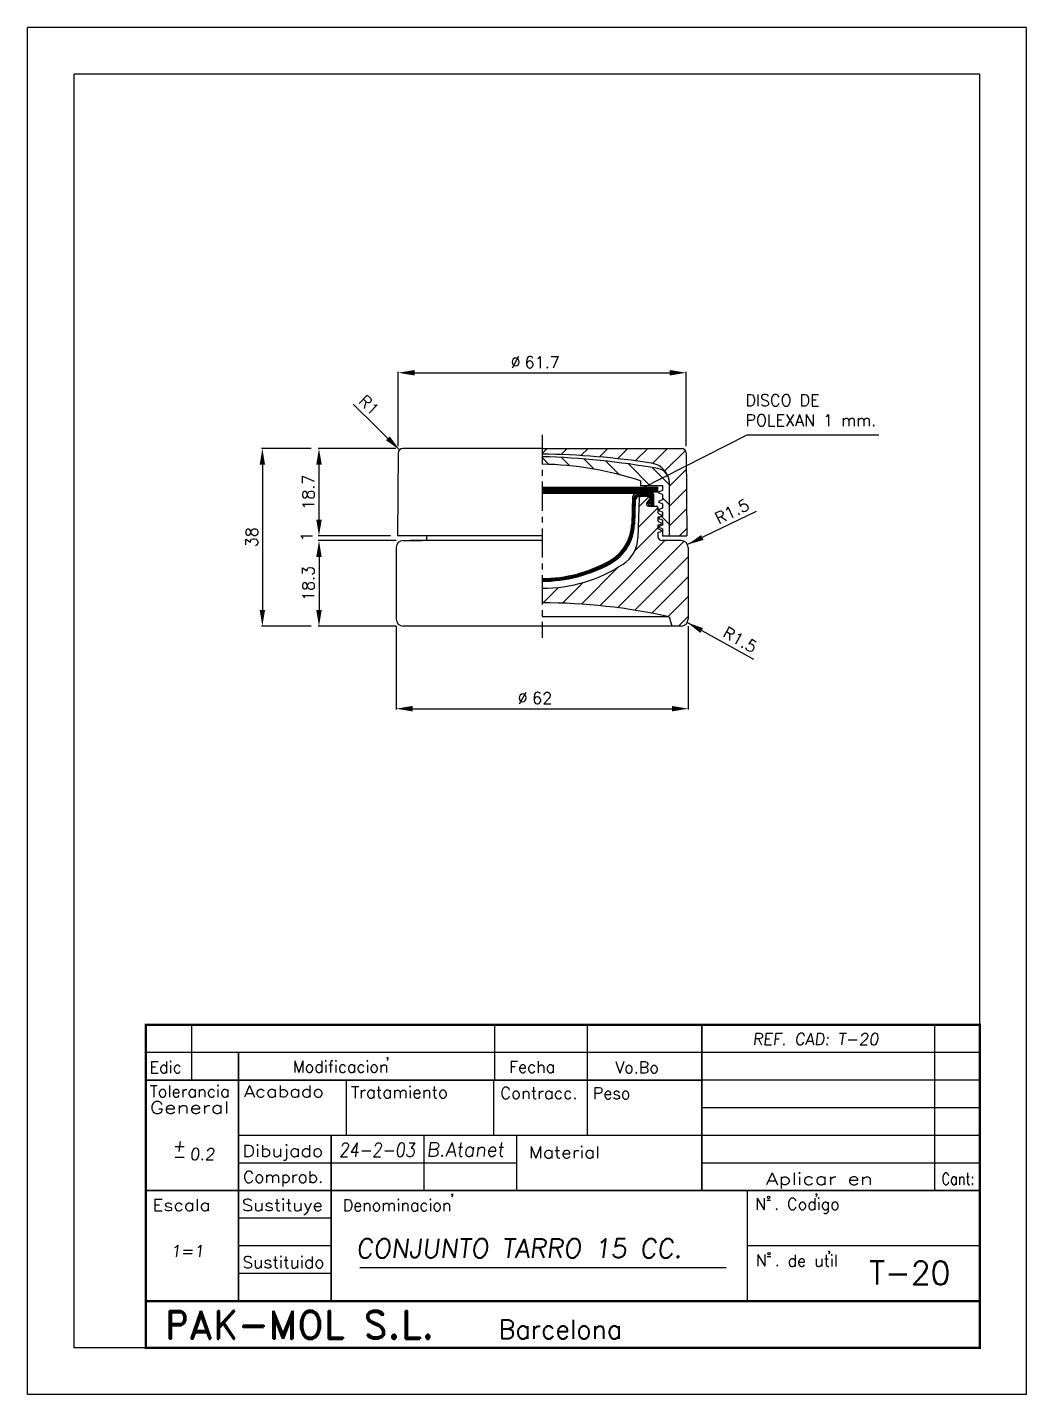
# Model space of a CAD drawing. Extents: x 59 to 1419, y 215 to 817.
# Drawn here: x 58.9 to 272.4, y 215.2 to 507.4 of the extents above; entities that cross this region are included whole.
import ezdxf
from ezdxf.enums import TextEntityAlignment as Align

# ---------------------------------------------------------------- set-up
doc = ezdxf.new("R2010")
doc.units = 0
doc.header["$LTSCALE"] = 5
doc.header["$MEASUREMENT"] = 0
doc.linetypes.add('CENTRO', pattern=[2, 1.25, -0.25, 0.25, -0.25])
doc.linetypes.add('CONTINUA', pattern=[0])
doc.layers.get('0').update_dxf_attribs({"linetype": 'CONTINUA'})
doc.layers.get('DEFPOINTS').update_dxf_attribs({"linetype": 'CONTINUA'})
doc.layers.add('2', color=1, linetype='CONTINUA')
doc.layers.add('COTAS', color=7, linetype='CONTINUA')
doc.styles.add('25', font='simplex', dxfattribs={"height": 2.5})
doc.styles.add('4', font='ROMANS', dxfattribs={"oblique": 7, "height": 4})
doc.styles.add('ROMAND', font='romand', dxfattribs={"height": 4})
doc.styles.add('ROMANS', font='romans', dxfattribs={"oblique": 7, "height": 2.5})
doc.dimstyles.get("Standard").update_dxf_attribs({"dimtxt": 0.18, "dimasz": 0.18, "dimexe": 0.18, "dimexo": 0.0625, "dimgap": 0.09, "dimtad": 0, "dimtih": 1, "dimtoh": 1, "dimdec": 4, "dimzin": 0, "dimtxsty": 'STANDARD', "dimcen": 0.09, "dimazin": 3, "dimtfac": 1, "dimtdec": 4, "dimtofl": 0, "dimtmove": 0, "dimatfit": 3, "dimtolj": 1, "dimtzin": 0})

# ---------------------------------------------------------------- blocks, each defined once
blk = doc.blocks.new('*D0')
at = {"color": 0, "linetype": 'BYBLOCK'}
blk.add_line((125.36, 423.71), (135.26, 413.96), dxfattribs=at)
blk.add_solid([(133.17, 416.83), (132.36, 416), (135.26, 413.96)], dxfattribs=at)
at = {"layer": 'DEFPOINTS', "color": 0, "linetype": 'BYBLOCK'}
for p in [(135.26, 413.96), (135.97, 413.26)]:
    blk.add_point(p, dxfattribs=at)
at = {"color": 0, "linetype": 'BYBLOCK', "insert": (128.75, 423.52), "char_height": 2.5, "attachment_point": 5, "rotation": 315.4519, "style": '25'}
blk.add_mtext('\\A1;R1', dxfattribs=at)
blk = doc.blocks.new('*D1')
at = {"color": 0, "linetype": 'BYBLOCK'}
blk.add_line((211.44, 400.76), (196.79, 393.71), dxfattribs=at)
blk.add_solid([(199.69, 395.75), (200.19, 394.7), (196.79, 393.71)], dxfattribs=at)
at = {"layer": 'DEFPOINTS', "color": 0, "linetype": 'BYBLOCK'}
for p in [(195.44, 393.06), (196.79, 393.71)]:
    blk.add_point(p, dxfattribs=at)
at = {"color": 0, "linetype": 'BYBLOCK', "insert": (206.3, 400.78), "char_height": 2.5, "attachment_point": 5, "rotation": 25.6749, "style": '25'}
blk.add_mtext('\\A1;R1.5', dxfattribs=at)
blk = doc.blocks.new('*D2')
at = {"color": 0, "linetype": 'BYBLOCK'}
for p, q in [((134.47, 414.26), (117.85, 414.26)), ((118.05, 410.76), (118.05, 399.06)), ((133.32, 395.56), (117.85, 395.56))]:
    blk.add_line(p, q, dxfattribs=at)
for points in [[(117.47, 410.76), (118.64, 410.76), (118.05, 414.26)], [(117.47, 399.06), (118.64, 399.06), (118.05, 395.56)]]:
    blk.add_solid(points, dxfattribs=at)
at = {"layer": 'DEFPOINTS', "color": 0, "linetype": 'BYBLOCK'}
for p in [(135.97, 414.26), (118.05, 395.56), (134.82, 395.56)]:
    blk.add_point(p, dxfattribs=at)
at = {"color": 0, "linetype": 'BYBLOCK', "insert": (115.8, 404.91), "char_height": 2.5, "attachment_point": 5, "rotation": 90, "style": '25'}
blk.add_mtext('\\A1;18.7', dxfattribs=at)
blk = doc.blocks.new('*D3')
at = {"color": 0, "linetype": 'BYBLOCK'}
for p, q in [((138.12, 417.92), (138.12, 433.78)), ((141.62, 433.58), (196.15, 433.58)), ((199.65, 417.92), (199.65, 433.78))]:
    blk.add_line(p, q, dxfattribs=at)
for points in [[(141.62, 434.16), (141.62, 432.99), (138.12, 433.58)], [(196.15, 434.16), (196.15, 432.99), (199.65, 433.58)]]:
    blk.add_solid(points, dxfattribs=at)
at = {"layer": 'DEFPOINTS', "color": 0, "linetype": 'BYBLOCK'}
for p in [(199.65, 433.58), (138.12, 416.42), (199.65, 416.42)]:
    blk.add_point(p, dxfattribs=at)
at = {"color": 0, "linetype": 'BYBLOCK', "insert": (168.89, 435.83), "char_height": 2.5, "attachment_point": 5, "style": '25'}
blk.add_mtext('\\A1;61.7', dxfattribs=at)
blk = doc.blocks.new('*D4')
at = {"color": 0, "linetype": 'BYBLOCK'}
blk.add_line((214.13, 372.31), (199.9, 380.18), dxfattribs=at)
blk.add_solid([(203.24, 379), (202.68, 377.98), (199.9, 380.18)], dxfattribs=at)
at = {"layer": 'DEFPOINTS', "color": 0, "linetype": 'BYBLOCK'}
for p in [(198.59, 380.91), (199.9, 380.18)]:
    blk.add_point(p, dxfattribs=at)
at = {"color": 0, "linetype": 'BYBLOCK', "insert": (211.16, 376.52), "char_height": 2.5, "attachment_point": 5, "rotation": 331.0218, "style": '25'}
blk.add_mtext('\\A1;R1.5', dxfattribs=at)
blk = doc.blocks.new('*D5')
at = {"color": 0, "linetype": 'BYBLOCK'}
for p, q in [((137.69, 397.71), (121.01, 397.71)), ((121.21, 394.21), (121.21, 382.91)), ((137.69, 379.41), (121.01, 379.41))]:
    blk.add_line(p, q, dxfattribs=at)
for points in [[(120.62, 394.21), (121.79, 394.21), (121.21, 397.71)], [(120.62, 382.91), (121.79, 382.91), (121.21, 379.41)]]:
    blk.add_solid(points, dxfattribs=at)
at = {"layer": 'DEFPOINTS', "color": 0, "linetype": 'BYBLOCK'}
for p in [(139.19, 397.71), (121.21, 379.41), (139.19, 379.41)]:
    blk.add_point(p, dxfattribs=at)
at = {"color": 0, "linetype": 'BYBLOCK', "insert": (118.96, 388.56), "char_height": 2.5, "attachment_point": 5, "rotation": 90, "style": '25'}
blk.add_mtext('\\A1;18.3', dxfattribs=at)
blk = doc.blocks.new('*D6')
at = {"color": 0, "linetype": 'BYBLOCK'}
for p, q in [((119.51, 417.41), (108.91, 417.41)), ((109.11, 413.91), (109.11, 382.91)), ((119.51, 379.41), (108.91, 379.41))]:
    blk.add_line(p, q, dxfattribs=at)
for points in [[(108.53, 413.91), (109.69, 413.91), (109.11, 417.41)], [(108.53, 382.91), (109.69, 382.91), (109.11, 379.41)]]:
    blk.add_solid(points, dxfattribs=at)
at = {"layer": 'DEFPOINTS', "color": 0, "linetype": 'BYBLOCK'}
for p in [(121.01, 417.41), (109.11, 379.41), (121.01, 379.41)]:
    blk.add_point(p, dxfattribs=at)
at = {"color": 0, "linetype": 'BYBLOCK', "insert": (106.86, 398.41), "char_height": 2.5, "attachment_point": 5, "rotation": 90, "style": '25'}
blk.add_mtext('\\A1;38', dxfattribs=at)
blk = doc.blocks.new('*D7')
at = {"color": 0, "linetype": 'BYBLOCK'}
for p, q in [((137.69, 379.41), (137.69, 361.59)), ((200.09, 379.41), (200.09, 361.59)), ((141.19, 361.79), (196.59, 361.79))]:
    blk.add_line(p, q, dxfattribs=at)
for points in [[(141.19, 362.37), (141.19, 361.2), (137.69, 361.79)], [(196.59, 362.37), (196.59, 361.2), (200.09, 361.79)]]:
    blk.add_solid(points, dxfattribs=at)
at = {"layer": 'DEFPOINTS', "color": 0, "linetype": 'BYBLOCK'}
for p in [(137.69, 380.91), (200.09, 380.91), (200.09, 361.79)]:
    blk.add_point(p, dxfattribs=at)
at = {"color": 0, "linetype": 'BYBLOCK', "insert": (168.89, 364.04), "char_height": 2.5, "attachment_point": 5, "style": '25'}
blk.add_mtext('\\A1;62', dxfattribs=at)

msp = doc.modelspace()

# ---------------------------------------------------------------- linework, layer by layer
for p, q in [((58.8982, 215.1938), (58.8982, 507.3893)), ((272.3939, 507.3893), (58.8982, 507.3893)), ((272.3939, 215.1938), (272.3939, 507.3893)), ((262.3939, 497.3893), (68.8982, 497.3893)), ((68.8982, 225.1938), (68.8982, 497.3893)), ((262.3939, 225.1938), (262.3939, 497.3893)), ((212.6853, 420.3437), (240.8178, 420.3437)), ((129.9321, 242.3342), (208.1692, 242.3342)), ((262.3939, 225.1938), (68.8982, 225.1938)), ((272.3939, 215.1938), (58.8982, 215.1938))]:
    msp.add_line(p, q)
at = {"linetype": 'CENTRO'}
msp.add_line((168.8873, 420.3153), (168.8873, 376.9316), dxfattribs=at)
at = {"color": 3, "linetype": 'CONTINUA'}
for p, q in [((138.1244, 416.419), (137.9698, 398.7103)), ((199.6502, 416.419), (199.8047, 398.7103)), ((189.8873, 410.4833), (189.8873, 409.5155)), ((194.5958, 405.5597), (194.5958, 404.6252)), ((194.5958, 403.7892), (194.5958, 402.9074)), ((194.5958, 402.0714), (194.5958, 401.03)), ((194.5958, 400.194), (194.5958, 398.7103))]:
    msp.add_line(p, q, dxfattribs=at)
at = {"color": 3}
for p, q in [((168.8873, 416.3168), (169.9808, 417.4103)), ((170.3344, 413.9947), (168.8873, 415.4418)), ((172.9112, 416.0981), (174.2234, 417.4103)), ((174.7845, 413.6835), (172.9993, 415.4687)), ((177.1816, 415.8832), (178.7087, 417.4103)), ((179.9907, 412.9626), (177.8088, 415.1445)), ((181.1297, 415.5886), (182.9513, 417.4103)), ((184.9944, 415.2107), (187.194, 417.4103)), ((188.7803, 414.7539), (191.4366, 417.4103)), ((192.486, 414.217), (195.6792, 417.4103)), ((195.107, 412.5954), (199.48, 416.9684)), ((185.4034, 411.7926), (182.5002, 414.6957)), ((191.9231, 409.5155), (187.3448, 414.0938)), ((196.0719, 409.6093), (192.4577, 413.2236)), ((196.0719, 409.3177), (199.6807, 412.9264)), ((189.8873, 409.5155), (194.5958, 409.5155)), ((196.0719, 405.3666), (194.5958, 406.8428)), ((196.0719, 405.075), (199.7174, 408.7205)), ((196.0719, 400.8324), (199.7541, 404.5145)), ((196.0719, 401.124), (194.3693, 402.8266)), ((198.1924, 398.7103), (199.7908, 400.3086)), ((194.5958, 398.7103), (199.8047, 398.7103))]:
    msp.add_line(p, q, dxfattribs=at)
at = {"color": 4, "linetype": 'CONTINUA'}
for p, q in [((168.8873, 407.8103), (192.4436, 407.8103)), ((188.2167, 407.1498), (188.0092, 401.2073)), ((188.3866, 406.2853), (188.209, 401.2003)), ((188.5865, 406.2783), (188.4089, 401.1933)), ((188.7864, 406.2713), (188.6088, 401.1863)), ((189.7357, 407.6364), (191.9495, 407.6364)), ((189.784, 407.4364), (191.9121, 407.4364)), ((189.7858, 407.2364), (191.6553, 407.2364)), ((191.9552, 406.9417), (191.9665, 406.2976)), ((192.0437, 407.6033), (192.0874, 405.0998)), ((192.2437, 407.6068), (192.2874, 405.1033)), ((192.4436, 407.6103), (192.4873, 405.1068)), ((192.6436, 407.6138), (192.6873, 405.1103)), ((191.986, 405.1103), (192.6873, 405.1103))]:
    msp.add_line(p, q, dxfattribs=at)
at = {"color": 1, "linetype": 'CONTINUA'}
for p, q in [((189.6373, 406.9026), (189.3365, 398.2903)), ((189.9373, 407.2026), (191.2552, 407.2026)), ((191.5279, 406.1356), (191.9439, 406.6447)), ((193.6153, 404.7907), (193.6153, 403.603)), ((193.6153, 402.7461), (193.6153, 401.8753)), ((194.3193, 403.2073), (194.3193, 402.9418)), ((194.3193, 401.4796), (194.3193, 401.2141)), ((139.1873, 397.7103), (143.2793, 397.7103)), ((194.3193, 399.9206), (194.3193, 399.6552)), ((198.5873, 397.7103), (194.4953, 397.7103)), ((137.6873, 396.2103), (137.6873, 380.9103)), ((200.0873, 396.2103), (200.0873, 380.9103)), ((196.0514, 381.4103), (196.5873, 379.4103))]:
    msp.add_line(p, q, dxfattribs=at)
at = {"color": 1}
for p, q in [((191.261, 405.8091), (191.6084, 406.2342)), ((191.6017, 405.0907), (193.3153, 405.0907)), ((193.6153, 403.603), (194.3193, 403.2073)), ((193.6153, 402.7461), (194.3193, 402.9418)), ((193.6153, 401.8753), (194.3193, 401.4796)), ((193.6153, 401.0184), (194.3193, 401.2141)), ((193.6153, 401.0184), (193.6153, 400.3164)), ((193.6153, 400.3164), (194.3193, 399.9206)), ((168.8873, 397.7103), (140.6373, 397.7103)), ((144.1593, 398.7103), (144.1593, 397.7103)), ((193.6153, 399.4594), (194.3193, 399.6552)), ((193.6153, 399.4594), (193.6153, 398.5903)), ((196.0514, 381.4103), (168.8873, 381.4103)), ((198.5873, 379.4103), (139.1873, 379.4103))]:
    msp.add_line(p, q, dxfattribs=at)
at = {"color": 7}
for p, q in [((262.3939, 294.1938), (84.1939, 294.1938)), ((84.1939, 294.1938), (84.1939, 225.1938)), ((262.3939, 294.1938), (84.1939, 294.1938)), ((93.9677, 294.1938), (93.9677, 282.3938)), ((158.6939, 294.1938), (158.6939, 282.3938)), ((178.4939, 294.1938), (178.4939, 282.3938)), ((202.9939, 294.1938), (202.9939, 258.7938)), ((252.6939, 294.1938), (252.6939, 258.7938)), ((262.3939, 294.1938), (262.3939, 226.1938)), ((262.3939, 288.2938), (84.1939, 288.2938)), ((103.9939, 288.2938), (103.9939, 235.1938)), ((262.3939, 282.3938), (84.1939, 282.3938)), ((126.9939, 282.3938), (126.9939, 270.5938)), ((158.4939, 282.3938), (158.4939, 270.5938)), ((178.4939, 282.3938), (178.4939, 270.5938)), ((262.3939, 276.4938), (202.9939, 276.4938)), ((262.3939, 270.5938), (103.9939, 270.5938)), ((123.7939, 270.5938), (123.7939, 235.1938)), ((143.5939, 270.5938), (143.5939, 258.7938)), ((163.3939, 270.5938), (163.3939, 258.7938)), ((163.3939, 264.6938), (103.9939, 264.6938)), ((262.3939, 264.6938), (202.9939, 264.6938)), ((262.3939, 258.7938), (84.1939, 258.7938)), ((212.6939, 258.7938), (212.6939, 235.1938)), ((123.7939, 252.8938), (103.9939, 252.8938)), ((123.7939, 246.9938), (103.9939, 246.9938)), ((262.3939, 246.9938), (212.6939, 246.9938)), ((123.7939, 241.0938), (103.9939, 241.0938)), ((262.3939, 235.1938), (84.1939, 235.1938)), ((262.3939, 225.1938), (84.1939, 225.1938))]:
    msp.add_line(p, q, dxfattribs=at)
at = {"color": 4}
for p, q in [((216.8529, 256.779), (217.6408, 256.779)), ((216.9384, 244.7486), (217.7263, 244.7486))]:
    msp.add_line(p, q, dxfattribs=at)
for points, const_width in [([(84.1939, 294.1938), (84.1939, 225.1938), (262.3939, 225.1938), (262.3939, 246.9938), (262.3939, 294.1938), (84.1939, 294.1938)], 0.5), ([(202.9939, 258.7938), (202.9939, 294.1938)], 0.3), ([(103.9939, 235.1938), (103.9939, 288.2938)], 0.3), ([(84.1939, 282.3938), (202.9939, 282.3938)], 0.3), ([(123.7939, 235.1938), (123.7939, 270.5938)], 0.3), ([(262.3939, 258.7938), (84.1939, 258.7938)], 0.3), ([(212.6939, 235.1938), (212.6939, 258.7938)], 0.3), ([(84.1939, 235.1938), (262.3939, 235.1938)], 0.5)]:
    msp.add_lwpolyline(points, dxfattribs=dict(const_width=const_width))
for centre in [(217.2656, 257.342), (217.3511, 245.3116)]:
    msp.add_circle(centre, 0.2706, dxfattribs=at)
at = {"color": 4, "linetype": 'CONTINUA'}
for centre, radius, start, end in [((189.1573, 406.8103), 1, 90, 178), ((189.7357, 406.2364), 1.4, 90, 178), ((189.784, 406.1864), 1.25, 90, 178), ((189.7858, 406.2364), 1, 90, 178), ((191.6553, 406.9364), 0.3, 1, 90), ((192.4436, 407.6103), 0.2, 1, 90)]:
    msp.add_arc(centre, radius, start, end, dxfattribs=at)
at = {"color": 1}
for centre, radius, start, end in [((189.9373, 406.9026), 0.3, 90, 180), ((191.6017, 405.5307), 0.44, 140.743988, 270), ((193.3153, 404.7907), 0.3, 360, 90), ((194.4953, 398.5903), 0.88, 180, 270), ((139.1873, 380.9103), 1.5, 180, 270), ((198.5873, 380.9103), 1.5, 270, 0)]:
    msp.add_arc(centre, radius, start, end, dxfattribs=at)
at = {"color": 1, "linetype": 'CONTINUA'}
for centre, radius, start, end in [((191.2552, 406.4986), 0.704, 11.551562, 90), ((139.1873, 396.2103), 1.5, 90, 180), ((198.5873, 396.2103), 1.5, 0, 90)]:
    msp.add_arc(centre, radius, start, end, dxfattribs=at)
at = {"layer": '2', "color": 3}
for p, q in [((168.8873, 417.4103), (139.1243, 417.4103)), ((168.8873, 417.4103), (198.6502, 417.4103)), ((194.5958, 409.5155), (194.5958, 408.4149)), ((196.0719, 398.7103), (196.0719, 409.8109)), ((194.5958, 407.5789), (194.5958, 406.3957)), ((168.8873, 398.7103), (137.9698, 398.7103))]:
    msp.add_line(p, q, dxfattribs=at)
at = {"layer": '2', "color": 7}
for p, q in [((168.8873, 409.1458), (193.688, 409.1458)), ((168.8873, 408.9458), (193.688, 408.9458)), ((168.8873, 408.7458), (193.688, 408.7458)), ((168.8873, 408.5458), (193.688, 408.5458)), ((168.8873, 408.3458), (193.688, 408.3458)), ((168.8873, 408.1458), (193.688, 408.1458))]:
    msp.add_line(p, q, dxfattribs=at)
at = {"layer": '2', "color": 4}
for p, q in [((191.7149, 406.1345), (191.9665, 406.2976)), ((191.986, 405.1103), (191.7051, 405.302))]:
    msp.add_line(p, q, dxfattribs=at)
at = {"layer": '2', "color": 3}
for centre, radius, start, end in [((166.4839, 245.872), 170.3474, 81.299357, 89.204172), ((163.9823, 245.8608), 169.8474, 79.959245, 88.345142), ((167.5605, 342.3539), 71.6944, 71.85539, 88.939585), ((191.5719, 409.8109), 4.5, 0, 81.299357), ((193.0719, 410.1528), 3, 0, 79.959245)]:
    msp.add_arc(centre, radius, start, end, dxfattribs=at)
at = {"layer": '2', "color": 4}
for radius in [0.5, 0.3, 0.1]:
    msp.add_arc((191.987, 405.715), radius, 122.964631, 235.684729, dxfattribs=at)
at = {"layer": 'COTAS'}
msp.add_line((190.2813, 408.9344), (212.6853, 420.3437), dxfattribs=at)
at = {"layer": 'COTAS', "color": 1}
for p, q in [((189.5676, 404.9076), (191.7024, 407.0424)), ((189.4141, 400.5114), (193.6153, 404.7126)), ((188.6521, 395.5068), (193.6153, 400.47)), ((181.1889, 383.8009), (195.0982, 397.7103)), ((177.2728, 384.1275), (185.2215, 392.0762)), ((173.2369, 384.3342), (177.6588, 388.7562)), ((169.0702, 384.4101), (172.3626, 387.7026))]:
    msp.add_line(p, q, dxfattribs=at)
at = {"layer": 'COTAS', "color": 3}
for p, q in [((194.5958, 408.4149), (193.7958, 408.1297)), ((194.5958, 407.5789), (193.7958, 407.8642)), ((194.5958, 406.3957), (193.7958, 406.1105)), ((194.5958, 405.5597), (193.7958, 405.8449)), ((194.5958, 404.6252), (193.7958, 404.3399)), ((194.5958, 403.7892), (193.7958, 404.0744)), ((194.5958, 402.9074), (193.7958, 402.6221)), ((194.5958, 402.0714), (193.7958, 402.3566)), ((194.5958, 401.03), (193.7958, 400.7448)), ((194.5958, 400.194), (193.7958, 400.4792))]:
    msp.add_line(p, q, dxfattribs=at)
at = {"layer": 'COTAS', "color": 3, "linetype": 'CONTINUA'}
for p, q in [((193.7958, 408.1297), (193.7958, 407.8642)), ((193.7958, 406.1105), (193.7958, 405.8449)), ((193.7958, 404.3399), (193.7958, 404.0744)), ((193.7958, 402.6221), (193.7958, 402.3566)), ((193.7958, 400.7448), (193.7958, 400.4792))]:
    msp.add_line(p, q, dxfattribs=at)
at = {"layer": 'COTAS', "color": 1, "linetype": 'CONTINUA'}
for p, q in [((184.9944, 383.3638), (199.2069, 397.5763)), ((188.6971, 382.8239), (200.0873, 394.2141)), ((192.3038, 382.188), (200.0873, 389.9714)), ((195.8202, 381.4617), (200.0873, 385.7288)), ((198.0114, 379.4103), (200.0873, 381.4861))]:
    msp.add_line(p, q, dxfattribs=at)
at = {"layer": 'COTAS', "color": 3}
for centre, start, end in [((139.1243, 416.4103), 90, 179.5), ((198.6502, 416.4103), 0.5, 90)]:
    msp.add_arc(centre, 1, start, end, dxfattribs=at)
at = {"layer": 'COTAS', "color": 4}
for centre, radius, start, end in [((178.6149, 401.5353), 9.4, 299.102906, 358), ((178.6149, 401.5353), 9.6, 299.102906, 358), ((178.6149, 401.5353), 9.8, 299.102906, 358), ((178.6149, 401.5353), 10, 299.102906, 358), ((168.8873, 419.0103), 29.4, 270, 299.102906), ((168.8873, 419.0103), 29.6, 270, 299.102906), ((168.8873, 419.0103), 29.8, 270, 299.102906), ((168.8873, 419.0103), 30, 270, 299.102906)]:
    msp.add_arc(centre, radius, start, end, dxfattribs=at)
at = {"layer": 'COTAS', "color": 1}
for centre, radius, start, end in [((182.3408, 398.5346), 7, 303.306877, 358), ((168.8873, 419.0103), 31.5, 270, 303.306877)]:
    msp.add_arc(centre, radius, start, end, dxfattribs=at)
at = {"layer": 'COTAS', "color": 1, "linetype": 'CONTINUA'}
msp.add_arc((168.8873, 259.9289), 124.4814, 77.395602, 90, dxfattribs=at)
at = {"layer": 'DEFPOINTS', "color": 0, "linetype": 'BYBLOCK'}
for p in [(168.8873, 409.3353), (168.8873, 409.3353), (168.8873, 409.0169), (168.8873, 409.0169), (168.8873, 408.1383), (168.8873, 408.1383), (168.8873, 407.3868), (168.8873, 407.3868), (168.8873, 407.3868), (168.8873, 407.3868), (168.8873, 406.6494), (168.8873, 406.6494), (168.8873, 406.6494), (168.8873, 406.6494), (168.8873, 406.6494), (168.8873, 406.6494), (168.8873, 406.6494), (168.8873, 406.6494), (168.8873, 406.6423), (168.8873, 406.6423)]:
    msp.add_point(p, dxfattribs=at)
at = {"layer": 'DEFPOINTS', "color": 1, "linetype": 'BYBLOCK'}
msp.add_point((189.6373, 406.9026), dxfattribs=at)

# ---------------------------------------------------------------- texts
at = {"style": '25'}
for s, height, p in [('%%C', 2.5, (162.1555, 434.6425)), ('DISCO DE ', 2.5, (212.3089, 426.4636)), ('POLEXAN 1 mm.', 2.5, (212.3089, 422.1779)), ('%%C', 2.5, (163.6655, 362.8517)), ('T-20', 4.95, (238.7394, 238.7432))]:
    msp.add_text(s, height=height, dxfattribs=at).set_placement(p)
at = {"oblique": 7}
for s, height, style, p in [('REF. CAD: T-20', 2.5, 'ROMANS', (213.7893, 289.918)), ('+', 2.5, 'ROMANS', (89.9006, 267.1798)), ('B.Atanet', 3, 'ROMANS', (144.1764, 266.0735)), ('-', 2.5, 'ROMANS', (89.9006, 264.9022)), ('0.2', 2.5, 'ROMANS', (93.5606, 265.3486)), ('CONJUNTO TARRO 15 CC.', 4.052803, '4', (129.1202, 244.4451)), ('1=1', 2.5, 'ROMANS', (89.5411, 244.6329))]:
    msp.add_text(s, height=height, dxfattribs=dict(at, style=style)).set_placement(p)
at = {"color": 4}
for s, height, style, p in [('Edic', 2.5, 'ROMANS', (85.0166, 283.9242)), ('Modificacion', 2.5, 'ROMANS', (115.5941, 284.0094)), ("'", 2.5, '25', (135.2894, 284.7946)), ('Fecha', 2.5, 'ROMANS', (161.8203, 283.9807)), ('Vo.Bo', 2.5, 'ROMANS', (184.4965, 283.8662)), ('Peso', 2.5, 'ROMANS', (179.7168, 278.3542)), ("'", 2.5, '25', (149.0861, 255.6173)), ('N . Codigo', 2.5, 'ROMANS', (214.365, 254.6917)), ("'", 2.5, '25', (226.9159, 255.6537)), ('Denominacion', 2.5, 'ROMANS', (126.2647, 254.4219)), ("'", 2.5, '25', (229.6027, 243.4228)), ('N .', 2.5, 'ROMANS', (214.5211, 242.641)), ('de util', 2.5, 'ROMANS', (221.3239, 242.5471)), ('PAK-MOL S.L.', 6, 'ROMAND', (88.2685, 227.0979)), ('Barcelona', 4, '4', (159.5532, 227.1568))]:
    msp.add_text(s, height=height, dxfattribs=dict(at, style=style)).set_placement(p)
at = {"color": 4, "style": 'ROMANS'}
for s, width, p, p2 in [('Tolerancia', 0.940146, (85.013, 278.7494), (102.1371, 278.7494)), ('Acabado', 1.121612, (105.1868, 278.7494), (122.278, 278.7494)), ('Tratamiento', 0.957353, (128.0083, 278.5668), (148.751, 278.5668)), ('Contracc.', 0.959177, (159.917, 278.3806), (176.4742, 278.3806)), ('General', 1.270843, (85.0602, 275.3064), (102.0048, 275.3064)), ('Dibujado', 1.108803, (104.8536, 266.0367), (122.1457, 266.0367)), ('Material', 1.090532, (166.0282, 265.7212), (181.2178, 265.7212)), ('Comprob.', 0.987886, (104.9753, 260.4748), (122.1457, 260.4748)), ('Aplicar en', 1.221721, (216.7016, 260.0619), (239.5361, 260.0619)), ('Cant:', 0.770947, (254.2051, 260.0619), (261.2721, 260.0619)), ('Escala', 1.088591, (85.6158, 254.4594), (98.0568, 254.4594)), ('Sustituye', 1.051982, (104.732, 254.4594), (122.0146, 254.4594)), ('Sustituido', 0.979997, (104.8536, 242.2449), (122.3536, 242.2449))]:
    msp.add_text(s, height=2.5, dxfattribs=dict(at, width=width)).set_placement(p, p2, align=Align.FIT)
at = {"style": 'ROMANS', "oblique": 7, "width": 0.763046}
msp.add_text('24-2-03', height=3, dxfattribs=at).set_placement((125.4822, 266.0249), (141.7242, 266.0249), align=Align.FIT)
at = {"layer": 'COTAS', "style": '25'}
msp.add_text('1', height=2.5, rotation=90, dxfattribs=at).set_placement((119.8206, 397.5444))

# ---------------------------------------------------------------- dimensions: what is measured, and where the dimension line sits
at = {"layer": 'COTAS'}
for base, p1, p2, text, picture, middle in [((199.6502, 433.577), (138.1244, 416.419), (199.6502, 416.419), '61.7', '*D3', (168.8873, 435.827)), ((200.0873, 361.7867), (137.6873, 380.9103), (200.0873, 380.9103), '62', '*D7', (168.8873, 364.0367))]:
    dim = msp.add_linear_dim(base=base, p1=p1, p2=p2, text=text, dimstyle='STANDARD', override={"dimtxt": 1, "dimasz": 3.5, "dimexe": 0.2, "dimexo": 1.5, "dimgap": 1, "dimtad": 1, "dimtih": 0, "dimtoh": 0, "dimdec": 3, "dimzin": 8, "dimtxsty": '25', "dimcen": 0, "dimtdec": 3, "dimtzin": 8}, dxfattribs=at)
    dim.commit()
    dim.dimension.update_dxf_attribs({"geometry": picture, "text_midpoint": middle})
for center, mpoint, picture, middle in [((139.1243, 416.4103), (138.4117, 417.1118), '*D0', (130.3264, 425.0705)), ((198.5873, 396.2103), (199.9392, 396.8602), '*D1', (210.4218, 401.8994))]:
    dim = msp.add_radius_dim(center=center, mpoint=mpoint, dimstyle='STANDARD', override={"dimtxt": 1, "dimasz": 3.5, "dimexe": 0.2, "dimexo": 1.5, "dimgap": 1, "dimtad": 1, "dimtih": 0, "dimtoh": 0, "dimdec": 3, "dimzin": 8, "dimtxsty": '25', "dimcen": 0, "dimtdec": 3, "dimtzin": 8}, dxfattribs=at)
    dim.commit()
    dim.dimension.update_dxf_attribs({"geometry": picture, "text_midpoint": middle, "dimtype": 164, "insert": (3.1519, 3.1492)})
for base, p1, p2, picture, middle in [((109.1113, 379.4103), (121.0052, 417.4103), (121.0052, 379.4103), '*D6', (106.8613, 398.4103)), ((121.2052, 379.4103), (139.1873, 397.7103), (139.1873, 379.4103), '*D5', (118.9552, 388.5603))]:
    dim = msp.add_linear_dim(base=base, p1=p1, p2=p2, angle=90, dimstyle='STANDARD', override={"dimtxt": 1, "dimasz": 3.5, "dimexe": 0.2, "dimexo": 1.5, "dimgap": 1, "dimtad": 1, "dimtih": 0, "dimtoh": 0, "dimdec": 3, "dimzin": 8, "dimtxsty": '25', "dimcen": 0, "dimtdec": 3, "dimtzin": 8}, dxfattribs=at)
    dim.commit()
    dim.dimension.update_dxf_attribs({"geometry": picture, "text_midpoint": middle})
dim = msp.add_linear_dim(base=(121.2052, 398.7103), p1=(139.1243, 417.4103), p2=(137.9698, 398.7103), angle=90, dimstyle='STANDARD', override={"dimtxt": 1, "dimasz": 3.5, "dimexe": 0.2, "dimexo": 1.5, "dimgap": 1, "dimtad": 1, "dimtih": 0, "dimtoh": 0, "dimdec": 3, "dimzin": 8, "dimtxsty": '25', "dimcen": 0, "dimtdec": 3, "dimtzin": 8}, dxfattribs=at)
dim.commit()
dim.dimension.update_dxf_attribs({"geometry": '*D2', "text_midpoint": (118.9552, 408.0603), "insert": (3.1519, 3.1492)})
dim = msp.add_radius_dim(center=(198.5873, 380.9103), mpoint=(199.8995, 380.1835), dimstyle='STANDARD', override={"dimtxt": 1, "dimasz": 3.5, "dimexe": 0.2, "dimexo": 1.5, "dimgap": 1, "dimtad": 1, "dimtih": 0, "dimtoh": 0, "dimdec": 3, "dimzin": 8, "dimtxsty": '25', "dimcen": 0, "dimtdec": 3, "dimtzin": 8}, dxfattribs=at)
dim.commit()
dim.dimension.update_dxf_attribs({"geometry": '*D4', "text_midpoint": (210.0743, 374.5486), "dimtype": 164})

doc.saveas('drawing.dxf')
